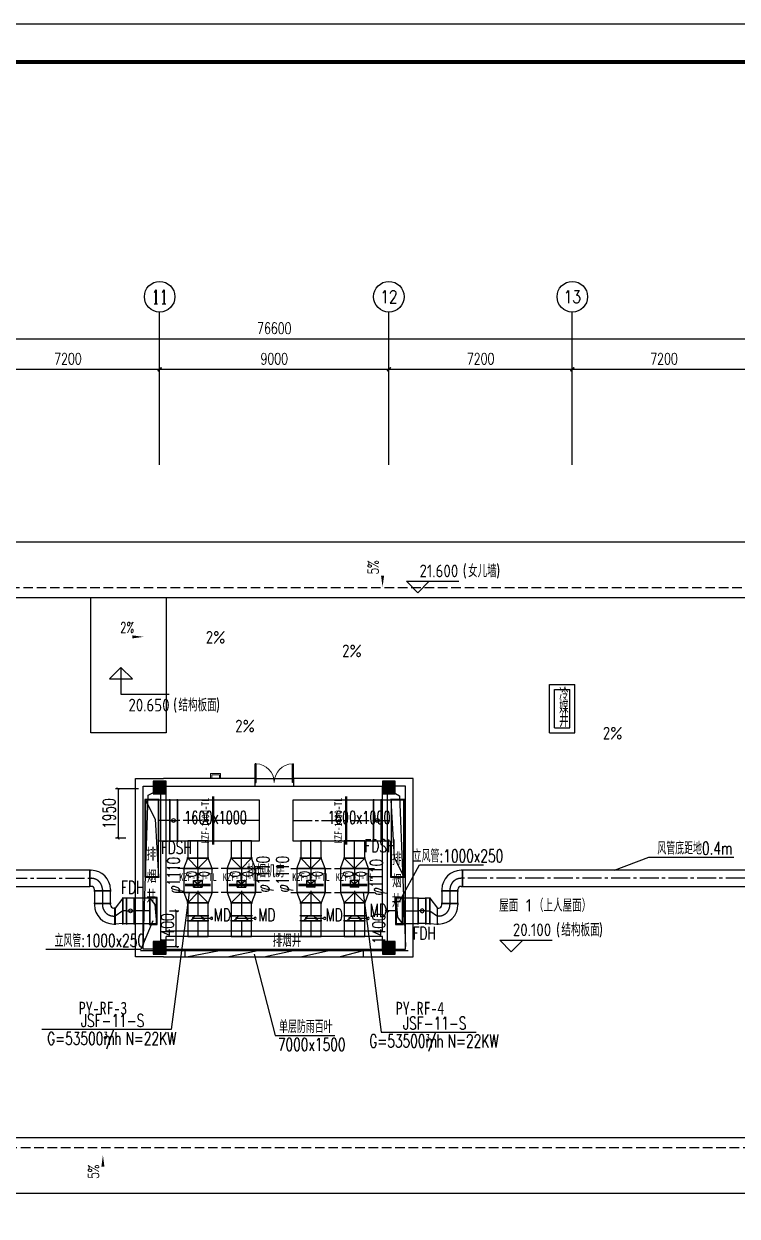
# Model space of a CAD drawing. Extents: x -70335 to 1144202, y 0 to 1100440.
# Drawn here: x 9712 to 37711, y 161647 to 208490 of the extents above; entities that cross this region are included whole.
import ezdxf
from ezdxf.enums import TextEntityAlignment as Align

# ---------------------------------------------------------------- set-up
doc = ezdxf.new("R2010")
doc.units = 0
doc.header["$LTSCALE"] = 1000
doc.linetypes.add('CENTER2', pattern=[1.125, 0.75, -0.125, 0.125, -0.125])
doc.linetypes.add('DASH', pattern=[0.35, 0.25, -0.1])
for name, color, linetype in [('1-标注', 2, 'Continuous'), ('2-房间名称', 7, 'Continuous'), ('3-建筑', 7, 'Continuous'), ('3-淡显', 8, 'Continuous'), ('7-地暖标注', 7, 'Continuous'), ('AXIS_TEXT', 7, 'Continuous'), ('BTTK', 7, 'Continuous'), ('BZ_PY', 6, 'Continuous'), ('DUCT-加压送风中心线', 5, 'CENTER2'), ('DUCT-加压送风法兰', 2, 'Continuous'), ('DUCT-加压送风电动阀门', 7, 'Continuous'), ('DUCT-加压送风管', 1, 'Continuous'), ('DUCT-加压送风管立管', 1, 'Continuous'), ('DUCT-加压送风管端线', 2, 'Continuous'), ('DUCT-加压送风阀门', 7, 'Continuous'), ('DUCT-排烟标注', 3, 'Continuous'), ('DUCT-排烟阀门', 7, 'Continuous'), ('DUCT-排风风口', 7, 'Continuous'), ('PUB_TITLE', 4, 'Continuous'), ('抗震支吊架', 2, 'Continuous'), ('改过图层标记', 3, 'Continuous'), ('标注-', 4, 'Continuous')]:
    doc.layers.add(name, color=color, linetype=linetype)
doc.layers.add('3-深度淡显', color=252, linetype='Continuous', lineweight=0)
doc.styles.add('-黑体', font='', dxfattribs={"width": 0.8})
doc.styles.add('_TCH_AXIS', font='COMPLEX', dxfattribs={"bigfont": 'GBCBIG'})
doc.styles.add('_TCH_DIM_T3', font='SIMPLEX', dxfattribs={"width": 0.705882, "bigfont": 'GBCBIG'})
doc.styles.add('A_DIM', font='simplex.shx', dxfattribs={"width": 0.7, "bigfont": 'gbcbig.shx'})
doc.styles.add('COMPLEX', font='COMPLEX')
doc.styles.add('HZ(TK)', font='geniso.shx', dxfattribs={"width": 0.9, "bigfont": 'hztxt.shx'})
doc.styles.add('kzcad', font='', dxfattribs={"width": 0.8})
doc.styles.get("Standard").update_dxf_attribs({"font": 'gbenor.shx', "bigfont": 'gbcbig.shx'})
doc.styles.add('XP-BZ', font='simplex.shx', dxfattribs={"width": 0.65, "bigfont": 'gbcbig.shx'})
doc.styles.add('设备标注', font='simplex.shx', dxfattribs={"width": 0.7, "bigfont": 'gbcbig.shx'})
doc.styles.get('-黑体').set_extended_font_data('SimHei')
doc.styles.get('kzcad').set_extended_font_data('SimSun')
doc.dimstyles.new('_TCH_ARCH&&150', dxfattribs={"dimtxt": 446.25, "dimasz": 150, "dimexe": 375, "dimexo": 450, "dimgap": 189.375, "dimtad": 1, "dimdec": 0, "dimzin": 0, "dimdsep": 46, "dimtxsty": '_TCH_DIM_T3', "dimblk": 'ARCHTICK', "dimcen": 0.09, "dimclrt": 7, "dimazin": 2, "dimtfac": 1, "dimtdec": 0, "dimtix": 1, "dimtmove": 2, "dimatfit": 3, "dimfxl": 1, "dimtolj": 1, "dimtzin": 0, "dimarcsym": 0})
doc.dimstyles.new('sm150', dxfattribs={"dimtxt": 500, "dimasz": 100, "dimexe": 100, "dimexo": 75, "dimgap": 100, "dimtad": 1, "dimdec": 0, "dimrnd": 10, "dimzin": 0, "dimdsep": 46, "dimtxsty": '设备标注', "dimblk": 'ARCHTICK', "dimcen": 0.09, "dimclrd": 4, "dimclre": 4, "dimclrt": 4, "dimadec": 0, "dimazin": 0, "dimtfac": 1, "dimtdec": 0, "dimtix": 1, "dimtmove": 2, "dimatfit": 3, "dimldrblk": 'ARCHTICK', "dimfxl": 800, "dimfxlon": 1, "dimtolj": 1, "dimtzin": 0, "dimarcsym": 0})

# ---------------------------------------------------------------- blocks, each defined once
blk = doc.blocks.new('_ArchTick')
at = {"color": 0, "linetype": 'ByBlock', "const_width": 0.4}
blk.add_lwpolyline([(-0.5, -0.5), (0.5, 0.5)], dxfattribs=at)
blk = doc.blocks.new('*D1211')
at = {"layer": '1-标注', "color": 4, "lineweight": -2, "transparency": 16777216}
for p, q in [((14208, 178438), (13308, 178438)), ((13408, 178438), (13408, 176492)), ((13710, 176492), (13308, 176492))]:
    blk.add_line(p, q, dxfattribs=at)
at = {"layer": 'Defpoints', "color": 0, "transparency": 16777216}
for p in [(14536, 178438), (13408, 176492), (14492, 176492, 2375)]:
    blk.add_point(p, dxfattribs=at)
at = {"layer": '1-标注', "color": 4, "lineweight": -2, "transparency": 16777216, "xscale": 100, "yscale": 100, "zscale": 100}
for p, rotation in [((13408, 178438), 90), ((13408, 176492), 270)]:
    blk.add_blockref('_ArchTick', p, dxfattribs=dict(at, rotation=rotation))
at = {"layer": '1-标注', "color": 4, "transparency": 16777216, "insert": (13058, 177465), "char_height": 500, "attachment_point": 5, "rotation": 90, "style": '设备标注'}
blk.add_mtext('\\A1;1950', dxfattribs=at)
blk = doc.blocks.new('*D1212')
at = {"layer": '1-标注', "color": 4, "lineweight": -2, "transparency": 16777216}
for p, q in [((15431, 173640), (15796, 173640)), ((15696, 172238), (15696, 173640)), ((14923, 172238), (15796, 172238))]:
    blk.add_line(p, q, dxfattribs=at)
at = {"layer": 'Defpoints', "color": 0, "transparency": 16777216}
for p in [(14662, 173640, 2550), (15696, 173640), (14848, 172238)]:
    blk.add_point(p, dxfattribs=at)
at = {"layer": '1-标注', "color": 4, "lineweight": -2, "transparency": 16777216, "xscale": 100, "yscale": 100, "zscale": 100}
for p, rotation in [((15696, 173640), 90), ((15696, 172238), 270)]:
    blk.add_blockref('_ArchTick', p, dxfattribs=dict(at, rotation=rotation))
at = {"layer": '1-标注', "color": 4, "transparency": 16777216, "insert": (15346, 172939), "char_height": 500, "attachment_point": 5, "rotation": 90, "style": '设备标注'}
blk.add_mtext('\\A1;1400', dxfattribs=at)
blk = doc.blocks.new('*D1213')
at = {"layer": '1-标注', "color": 4, "lineweight": -2, "transparency": 16777216}
for p, q in [((24381, 173640), (23892, 173640)), ((23992, 172238), (23992, 173640)), ((24267, 172238), (23892, 172238))]:
    blk.add_line(p, q, dxfattribs=at)
at = {"layer": 'Defpoints', "color": 0, "transparency": 16777216}
for p in [(23992, 173640), (24456, 173640), (24342, 172238)]:
    blk.add_point(p, dxfattribs=at)
at = {"layer": '1-标注', "color": 4, "lineweight": -2, "transparency": 16777216, "xscale": 100, "yscale": 100, "zscale": 100}
for p, rotation in [((23992, 173640), 90), ((23992, 172238), 270)]:
    blk.add_blockref('_ArchTick', p, dxfattribs=dict(at, rotation=rotation))
at = {"layer": '1-标注', "color": 4, "transparency": 16777216, "insert": (23642, 172939), "char_height": 500, "attachment_point": 5, "rotation": 90, "style": '设备标注'}
blk.add_mtext('\\A1;1400', dxfattribs=at)
blk = doc.blocks.new('vhtemplate_2019年新竖式图框_A1_1_2', base_point=(-420.5, 0))
at = {"layer": 'PUB_TITLE', "color": 7}
blk.add_lwpolyline([(-420.5, 594), (841, 594), (841, 0), (-420.5, 0)], close=True, dxfattribs=at)
at = {"layer": 'PUB_TITLE', "const_width": 1}
blk.add_lwpolyline([(-395.5, 10), (831, 10), (831, 584), (-395.5, 584)], close=True, dxfattribs=at)
at = {"layer": 'BTTK', "color": 4, "style": 'HZ(TK)', "width": 0.9}
for tag, p in [('合作单位', (796, 511.5)), ('建设单位', (796, 209.5)), ('工程名称', (796, 176.5)), ('子项名称', (806, 160)), ('图纸名称', (796, 141))]:
    blk.add_attdef(tag, text='', height=3.5, dxfattribs=at).set_placement(p, align=Align.MIDDLE_CENTER)
for tag, p in [('注册证书号', (808.5, 279)), ('注册印章号', (808.5, 271)), ('设计号', (806, 193)), ('图别', (789.75, 34)), ('图号', (822.25, 34)), ('版本号', (789.75, 26)), ('日期', (822.25, 26))]:
    blk.add_attdef(tag, text='', height=3.5, dxfattribs=at).set_placement(p, align=Align.MIDDLE)
blk = doc.blocks.new('*D2724')
at = {"layer": '3-建筑', "color": 0, "lineweight": -2, "transparency": 16777216}
for p, q in [((7842, 191618), (7842, 195293)), ((7842, 194918), (15042, 194918)), ((15042, 191618), (15042, 195293))]:
    blk.add_line(p, q, dxfattribs=at)
at = {"layer": 'Defpoints', "color": 0, "transparency": 16777216}
for p in [(15042, 194918), (7842, 191168), (15042, 191168)]:
    blk.add_point(p, dxfattribs=at)
at = {"layer": '3-建筑', "color": 0, "lineweight": -2, "transparency": 16777216, "xscale": 150, "yscale": 150, "zscale": 150, "rotation": 180}
blk.add_blockref('_ArchTick', (7842, 194918), dxfattribs=at)
at = {"layer": '3-建筑', "color": 0, "lineweight": -2, "transparency": 16777216, "xscale": 150, "yscale": 150, "zscale": 150}
blk.add_blockref('_ArchTick', (15042, 194918), dxfattribs=at)
at = {"layer": '3-建筑', "color": 7, "transparency": 16777216, "insert": (11442, 195331), "char_height": 446.2, "attachment_point": 5, "style": '_TCH_DIM_T3'}
blk.add_mtext('\\A1;7200', dxfattribs=at)
blk = doc.blocks.new('*D2725')
at = {"layer": '3-建筑', "color": 0, "lineweight": -2, "transparency": 16777216}
for p, q in [((15042, 191618), (15042, 195293)), ((15042, 194918), (24042, 194918)), ((24042, 191618), (24042, 195293))]:
    blk.add_line(p, q, dxfattribs=at)
at = {"layer": 'Defpoints', "color": 0, "transparency": 16777216}
for p in [(24042, 194918), (15042, 191168), (24042, 191168)]:
    blk.add_point(p, dxfattribs=at)
at = {"layer": '3-建筑', "color": 0, "lineweight": -2, "transparency": 16777216, "xscale": 150, "yscale": 150, "zscale": 150, "rotation": 180}
blk.add_blockref('_ArchTick', (15042, 194918), dxfattribs=at)
at = {"layer": '3-建筑', "color": 0, "lineweight": -2, "transparency": 16777216, "xscale": 150, "yscale": 150, "zscale": 150}
blk.add_blockref('_ArchTick', (24042, 194918), dxfattribs=at)
at = {"layer": '3-建筑', "color": 7, "transparency": 16777216, "insert": (19542, 195331), "char_height": 446.2, "attachment_point": 5, "style": '_TCH_DIM_T3'}
blk.add_mtext('\\A1;9000', dxfattribs=at)
blk = doc.blocks.new('*D2726')
at = {"layer": '3-建筑', "color": 0, "lineweight": -2, "transparency": 16777216}
for p, q in [((24042, 191618), (24042, 195293)), ((24042, 194918), (31242, 194918)), ((31242, 191618), (31242, 195293))]:
    blk.add_line(p, q, dxfattribs=at)
at = {"layer": 'Defpoints', "color": 0, "transparency": 16777216}
for p in [(31242, 194918), (24042, 191168), (31242, 191168)]:
    blk.add_point(p, dxfattribs=at)
at = {"layer": '3-建筑', "color": 0, "lineweight": -2, "transparency": 16777216, "xscale": 150, "yscale": 150, "zscale": 150, "rotation": 180}
blk.add_blockref('_ArchTick', (24042, 194918), dxfattribs=at)
at = {"layer": '3-建筑', "color": 0, "lineweight": -2, "transparency": 16777216, "xscale": 150, "yscale": 150, "zscale": 150}
blk.add_blockref('_ArchTick', (31242, 194918), dxfattribs=at)
at = {"layer": '3-建筑', "color": 7, "transparency": 16777216, "insert": (27642, 195331), "char_height": 446.2, "attachment_point": 5, "style": '_TCH_DIM_T3'}
blk.add_mtext('\\A1;7200', dxfattribs=at)
blk = doc.blocks.new('*D2727')
at = {"layer": '3-建筑', "color": 0, "lineweight": -2, "transparency": 16777216}
for p, q in [((31242, 191618), (31242, 195293)), ((31242, 194918), (38442, 194918)), ((38442, 191618), (38442, 195293))]:
    blk.add_line(p, q, dxfattribs=at)
at = {"layer": 'Defpoints', "color": 0, "transparency": 16777216}
for p in [(38442, 194918), (31242, 191168), (38442, 191168)]:
    blk.add_point(p, dxfattribs=at)
at = {"layer": '3-建筑', "color": 0, "lineweight": -2, "transparency": 16777216, "xscale": 150, "yscale": 150, "zscale": 150, "rotation": 180}
blk.add_blockref('_ArchTick', (31242, 194918), dxfattribs=at)
at = {"layer": '3-建筑', "color": 0, "lineweight": -2, "transparency": 16777216, "xscale": 150, "yscale": 150, "zscale": 150}
blk.add_blockref('_ArchTick', (38442, 194918), dxfattribs=at)
at = {"layer": '3-建筑', "color": 7, "transparency": 16777216, "insert": (34842, 195331), "char_height": 446.2, "attachment_point": 5, "style": '_TCH_DIM_T3'}
blk.add_mtext('\\A1;7200', dxfattribs=at)
blk = doc.blocks.new('*D2733')
at = {"layer": '3-建筑', "color": 0, "lineweight": -2, "transparency": 16777216}
for p, q in [((-18758, 191618), (-18758, 196493)), ((57842, 191618), (57842, 196493)), ((-18758, 196118), (57842, 196118))]:
    blk.add_line(p, q, dxfattribs=at)
at = {"layer": 'Defpoints', "color": 0, "transparency": 16777216}
for p in [(57842, 196118), (-18758, 191168), (57842, 191168)]:
    blk.add_point(p, dxfattribs=at)
at = {"layer": '3-建筑', "color": 0, "lineweight": -2, "transparency": 16777216, "xscale": 150, "yscale": 150, "zscale": 150, "rotation": 180}
blk.add_blockref('_ArchTick', (-18758, 196118), dxfattribs=at)
at = {"layer": '3-建筑', "color": 0, "lineweight": -2, "transparency": 16777216, "xscale": 150, "yscale": 150, "zscale": 150}
blk.add_blockref('_ArchTick', (57842, 196118), dxfattribs=at)
at = {"layer": '3-建筑', "color": 7, "transparency": 16777216, "insert": (19542, 196531), "char_height": 446.2, "attachment_point": 5, "style": '_TCH_DIM_T3'}
blk.add_mtext('\\A1;76600', dxfattribs=at)
blk = doc.blocks.new('_AXISO')
blk.add_circle((0, 0), 0.5)
at = {"layer": 'AXIS_TEXT', "style": 'COMPLEX', "width": 1.041667}
blk.add_attdef('A', text='', height=0.56, dxfattribs=at).set_placement((-0.25, -0.28), (0.25, -0.28), align=Align.FIT)
blk = doc.blocks.new('$DorLib2D$00000002')
for p, q in [((-0.5, 0), (-0.5, 0.4875)), ((-0.475, 0.4875), (-0.5, 0.4875)), ((-0.475, 0), (-0.475, 0.4875)), ((0.475, 0), (0.475, 0.4875)), ((0.475, 0.4875), (0.5, 0.4875)), ((0.5, 0), (0.5, 0.4875)), ((-0.5, 0), (-0.475, 0)), ((0.5, 0), (0.475, 0))]:
    blk.add_line(p, q)
at = {"lineweight": 13}
for centre, start, end in [((-0.4875, 0), 0, 88.53072), ((0.4875, 0), 91.46928, 180)]:
    blk.add_arc(centre, 0.4875, start, end, dxfattribs=at)
blk = doc.blocks.new('00000593Cent')
at = {"lineweight": -2}
blk.add_line((-218.75, 0), (218.75, 0), dxfattribs=at)
at = {"color": 0, "linetype": 'ByBlock', "lineweight": -2}
blk.add_circle((0, 0), 125, dxfattribs=at)
blk = doc.blocks.new('00000593Body')
at = {"color": 0, "linetype": 'ByBlock', "lineweight": -2}
for p, q in [((250, 500), (-250, 500)), ((-250, -500), (-250, 500)), ((250, -500), (250, 500)), ((-250, -500), (250, -500))]:
    blk.add_line(p, q, dxfattribs=at)
blk = doc.blocks.new('$风口$00000150')
for p, q in [((200, 450), (200, -450)), ((0, 300), (0, -300)), ((0, 300), (200, 300)), ((0, 294.9), (200, 183.8)), ((0, 158.6), (200, 55.5)), ((0, 35.7), (200, -65.2)), ((0, -88.2), (200, -184)), ((0, -217.8), (192.7, -300)), ((0, -300), (200, -300))]:
    blk.add_line(p, q)
blk = doc.blocks.new('00000561Cent_UP')
at = {"color": 0, "linetype": 'ByBlock', "lineweight": -2}
blk.add_line((175, -175), (-175, 175), dxfattribs=at)
for radius in [55.4, 37.5, 26.8]:
    blk.add_circle((0, 0), radius, dxfattribs=at)
blk = doc.blocks.new('00000561Cent_DN')
at = {"color": 0, "linetype": 'ByBlock', "lineweight": -2}
blk.add_line((175, 175), (-175, -175), dxfattribs=at)
for radius in [55.4, 37.5, 26.8]:
    blk.add_circle((0, 0), radius, dxfattribs=at)
blk = doc.blocks.new('00000561Cent')
blk.add_line((0, 250), (0, -250))
blk = doc.blocks.new('00000561Body')
at = {"color": 0, "linetype": 'ByBlock', "lineweight": -2}
for p, q in [((-250, -500), (-250, 500)), ((250, 500), (-250, 500)), ((250, -500), (250, 500)), ((-250, -500), (250, -500))]:
    blk.add_line(p, q, dxfattribs=at)
blk.add_line((0, 500), (0, 0))
blk = doc.blocks.new('00000561Hand')
blk.add_line((0, 250), (0, 0))
at = {"color": 0, "linetype": 'ByBlock', "lineweight": -2}
blk.add_circle((0, 350), 100, dxfattribs=at)

msp = doc.modelspace()

# ---------------------------------------------------------------- hatches: boundary and pattern name
at = {"layer": '3-淡显'}
h = msp.add_hatch(color=256, dxfattribs=at)
h.dxf.hatch_style = 1
h.paths.add_polyline_path([(15291.7, 178737.7), (14791.7, 178737.7), (14791.7, 178237.7), (15291.7, 178237.7)])
h = msp.add_hatch(color=256, dxfattribs=at)
h.dxf.hatch_style = 1
h.paths.add_polyline_path([(24291.7, 178737.7), (23791.7, 178737.7), (23791.7, 178237.7), (24291.7, 178237.7)])
h = msp.add_hatch(color=256, dxfattribs=at)
h.dxf.hatch_style = 1
h.paths.add_polyline_path([(14791.7, 171937.7), (15291.7, 171937.7), (15291.7, 172437.7), (14791.7, 172437.7)])
h = msp.add_hatch(color=256, dxfattribs=at)
h.dxf.hatch_style = 1
h.paths.add_polyline_path([(24291.7, 171937.7), (24291.7, 172437.7), (23791.7, 172437.7), (23791.7, 171937.7)])

# ---------------------------------------------------------------- linework, layer by layer
at = {"layer": '2-房间名称'}
for p, q in [((25178, 186137.7), (24728, 186587.7)), ((24728, 186587.7), (26788, 186587.7)), ((25178, 186137.7), (25628, 186587.7)), ((13522.5, 183208), (13072.5, 182758)), ((13522.5, 183208), (13972.5, 182758)), ((13522.5, 183208), (13522.5, 182158)), ((13072.5, 182758), (13972.5, 182758)), ((13522.5, 182158), (15420, 182158)), ((28842.5, 172037.7), (28392.5, 172487.7)), ((28392.5, 172487.7), (30452.5, 172487.7)), ((28842.5, 172037.7), (29292.5, 172487.7))]:
    msp.add_line(p, q, dxfattribs=at)
at = {"layer": '3-建筑'}
for p, q in [((15041.7, 191168.4), (15041.7, 197168.4)), ((24041.7, 191168.4), (24041.7, 197168.4)), ((31241.7, 191168.4), (31241.7, 197168.4)), ((30341.7, 182537.7), (31341.7, 182537.7)), ((30341.7, 180637.7), (30341.7, 182537.7)), ((30541.7, 182337.7), (31141.7, 182337.7)), ((30541.7, 180837.7), (30541.7, 182337.7)), ((31141.7, 180837.7), (31141.7, 182337.7)), ((31341.7, 180637.7), (31341.7, 182537.7)), ((30541.7, 180837.7), (31141.7, 180837.7)), ((30341.7, 180637.7), (31341.7, 180637.7)), ((14091.7, 178837.7), (15191.7, 178837.7)), ((14091.7, 171837.7), (14091.7, 178837.7)), ((14391.7, 178537.7), (15091.7, 178537.7)), ((14391.7, 172137.7), (14391.7, 178537.7)), ((15091.7, 172737.7), (15091.7, 178537.7)), ((18791.7, 178837.7), (15191.7, 178837.7)), ((15291.7, 172837.7), (15291.7, 178537.7)), ((15291.7, 178537.7), (18791.7, 178537.7)), ((18791.7, 178837.7), (20291.7, 178837.7)), ((18791.7, 178537.7), (18791.7, 178837.7)), ((18791.7, 178537.7), (20291.7, 178537.7)), ((23891.7, 178837.7), (20291.7, 178837.7)), ((20291.7, 178837.7), (20291.7, 178537.7)), ((20291.7, 178537.7), (23791.7, 178537.7)), ((23791.7, 172837.7), (23791.7, 178537.7)), ((24991.7, 178837.7), (23891.7, 178837.7)), ((23991.7, 172737.7), (23991.7, 178537.7)), ((24691.7, 178537.7), (23991.7, 178537.7)), ((24691.7, 172137.7), (24691.7, 178537.7)), ((24991.7, 171837.7), (24991.7, 178837.7)), ((15091.7, 172137.7), (15091.7, 172737.7)), ((23791.7, 172837.7), (15291.7, 172837.7)), ((23791.7, 172637.7), (15291.7, 172637.7)), ((15291.7, 172137.7), (15291.7, 172637.7)), ((23791.7, 172137.7), (23791.7, 172637.7)), ((23991.7, 172137.7), (23991.7, 172737.7)), ((15091.7, 172137.7), (14391.7, 172137.7)), ((15291.7, 172137.7), (23791.7, 172137.7)), ((23991.7, 172137.7), (24691.7, 172137.7)), ((15191.7, 171837.7), (14091.7, 171837.7)), ((15191.7, 171837.7), (23891.7, 171837.7)), ((23891.7, 171837.7), (24991.7, 171837.7))]:
    msp.add_line(p, q, dxfattribs=at)
msp.add_lwpolyline([(-20558.3, 188137.7), (59641.7, 188137.7), (59641.7, 162537.7), (-20558.3, 162537.7)], close=True, dxfattribs=at)
at = {"layer": '3-建筑', "linetype": 'DASH', "ltscale": 1.5}
msp.add_lwpolyline([(-18758.3, 164337.7), (57841.7, 164337.7), (57841.7, 186337.7), (-18758.3, 186337.7)], close=True, dxfattribs=at)
at = {"layer": '3-建筑'}
for points in [[(48991.7, 185937.7), (-9808.3, 185937.7)], [(15291.7, 185937.7), (15291.7, 180637.7), (12341.7, 180637.7), (12341.7, 185937.7)], [(14391.7, 172237.7), (14588, 178186.5), (15091.7, 178437.7)], [(23991.7, 178437.7), (24452.5, 178157.6), (24691.7, 172237.7)], [(-18358.3, 171937.7), (-18358.3, 164737.7), (57441.7, 164737.7), (57441.7, 172437.7)]]:
    msp.add_lwpolyline(points, dxfattribs=at)
at = {"layer": '3-淡显'}
for p, q in [((15291.7, 178737.7), (14791.7, 178737.7)), ((14791.7, 178737.7), (14791.7, 178237.7)), ((15291.7, 178237.7), (15291.7, 178737.7)), ((24291.7, 178737.7), (23791.7, 178737.7)), ((23791.7, 178737.7), (23791.7, 178237.7)), ((24291.7, 178237.7), (24291.7, 178737.7)), ((14791.7, 178237.7), (15291.7, 178237.7)), ((23791.7, 178237.7), (24291.7, 178237.7)), ((15291.7, 172437.7), (14791.7, 172437.7)), ((14791.7, 172437.7), (14791.7, 171937.7)), ((15291.7, 171937.7), (15291.7, 172437.7)), ((24291.7, 172437.7), (23791.7, 172437.7)), ((23791.7, 172437.7), (23791.7, 171937.7)), ((24291.7, 171937.7), (24291.7, 172437.7)), ((14791.7, 171937.7), (15291.7, 171937.7)), ((23791.7, 171937.7), (24291.7, 171937.7))]:
    msp.add_line(p, q, dxfattribs=at)
at = {"layer": '3-深度淡显'}
for points in [[(23793, 187785.2, 0, 0, 0), (23793, 186361.5, 0, 120, 0), (23793, 186811.5, 0, 0, 0)], [(12993.1, 184405.5, 0, 0, 0), (14416.9, 184405.5, 0, 120, 0), (13966.9, 184405.5, 0, 0, 0)], [(12814.5, 162618.1, 0, 0, 0), (12814.5, 164041.9, 0, 120, 0), (12814.5, 163591.9, 0, 0, 0)]]:
    msp.add_lwpolyline(points, format="xyseb", dxfattribs=at)
for points in [[(17435.5, 178837.7), (17435.5, 179037.7), (17035.5, 179037.7), (17035.5, 178837.7)], [(17385.5, 178837.7), (17385.5, 178987.7), (17085.5, 178987.7), (17085.5, 178837.7)]]:
    msp.add_lwpolyline(points, dxfattribs=at)
at = {"layer": 'DUCT-加压送风中心线'}
for p, q in [((15438, 177192.4), (14991.7, 177192.4)), ((18960.3, 177192.4), (15738.4, 177192.4)), ((20273.1, 177192.4), (23437.4, 177192.4)), ((23737.8, 177192.4), (24080.1, 177192.4)), ((16542.9, 175707), (16542.9, 176392.4)), ((18252.9, 175707), (18252.9, 176392.4)), ((20980.5, 175707), (20980.5, 176392.4)), ((22690.5, 175707), (22690.5, 176392.4)), ((16542.9, 175306.8), (16542.9, 175706.8)), ((18252.9, 175306.8), (18252.9, 175706.8)), ((20980.5, 175306.8), (20980.5, 175706.8)), ((22690.5, 175306.8), (22690.5, 175706.8)), ((16542.9, 175306.6), (16542.9, 174356.6)), ((18252.9, 175306.6), (18252.9, 174356.6)), ((20980.5, 175306.6), (20980.5, 174356.6)), ((22690.5, 175306.6), (22690.5, 174356.6)), ((-6653.4, 174919.4), (12305, 174919.4)), ((12305.2, 174919.4), (12355.2, 174919.4)), ((26928.2, 174919.4), (26878.2, 174919.4)), ((45886.8, 174919.4), (26928.4, 174919.4)), ((12796.2, 174478.4), (12796.2, 174428.4)), ((12796.2, 174428.2), (12796.2, 173929)), ((16542.9, 174356.4), (16542.9, 173956.4)), ((18252.9, 174356.4), (18252.9, 173956.4)), ((20980.5, 174356.4), (20980.5, 173956.4)), ((22690.5, 174356.4), (22690.5, 173956.4)), ((26437.2, 174478.4), (26437.2, 174428.4)), ((26437.2, 174428.2), (26437.2, 173929.5)), ((12796.2, 173928.8), (12796.2, 173878.8)), ((16542.9, 173956.2), (16542.9, 173447.1)), ((18252.9, 173956.2), (18252.9, 173447.1)), ((20980.5, 173956.2), (20980.5, 173447.1)), ((22690.5, 173956.2), (22690.5, 173447.1)), ((26437.2, 173929.3), (26437.2, 173879.3)), ((13237.2, 173437.8), (13287.2, 173437.8)), ((13287.4, 173437.8), (13297.2, 173437.8)), ((13597.4, 173639.6), (13297.4, 173437.8)), ((13746.9, 173639.6), (13597.6, 173639.6)), ((14659.5, 173639.6), (14047.3, 173639.6)), ((24583.9, 173640.2), (25196.1, 173640.2)), ((25496.5, 173640.2), (25645.8, 173640.2)), ((25646, 173640.2), (25946, 173438.3)), ((25996.2, 173438.3), (25946.2, 173438.3)), ((16542.9, 173246.7), (16542.9, 172637.7)), ((18252.9, 173246.7), (18252.9, 172637.7)), ((20980.5, 173246.7), (20980.5, 172637.7)), ((22690.5, 173246.7), (22690.5, 172637.7))]:
    msp.add_line(p, q, dxfattribs=at)
for centre, start, end in [((12355.2, 174478.4), 360, 90), ((26878.2, 174478.4), 90, 180), ((13237.2, 173878.8), 180, 270), ((25996.2, 173879.3), 270, 0)]:
    msp.add_arc(centre, 441, start, end, dxfattribs=at)
at = {"layer": 'DUCT-加压送风法兰'}
for p, q in [((15021.7, 178022.4), (14461.7, 178022.4)), ((14461.7, 178022.4), (14461.7, 174962.4)), ((15021.7, 177992.4), (15021.7, 178022.4)), ((15438.1, 176352.4), (15438.1, 178032.4)), ((15738.3, 176352.4), (15738.3, 178032.4)), ((23437.5, 178032.4), (23437.5, 176352.4)), ((23737.7, 178032.4), (23737.7, 176352.4)), ((24660.1, 178022.4), (24100.1, 178022.4)), ((24100.1, 178022.4), (24100.1, 177992.4)), ((24660.1, 174962.4), (24660.1, 178022.4)), ((24100.1, 176392.4), (24100.1, 174962.4)), ((16972.9, 175706.9), (16112.9, 175706.9)), ((18682.9, 175706.9), (17822.9, 175706.9)), ((21410.5, 175706.9), (20550.5, 175706.9)), ((23120.5, 175706.9), (22260.5, 175706.9)), ((12305.1, 175259.4), (12305.1, 174579.4)), ((15957.9, 175306.7), (17127.9, 175306.7)), ((22105.5, 175306.7), (23275.5, 175306.7)), ((26928.3, 174579.4), (26928.3, 175259.4)), ((14461.7, 174962.4), (15021.7, 174962.4)), ((15021.7, 174962.4), (15021.7, 174992.4)), ((24100.1, 174962.4), (24660.1, 174962.4)), ((12456.2, 174428.3), (13136.2, 174428.3)), ((26097.2, 174428.3), (26777.2, 174428.3)), ((13136.2, 173928.9), (12456.2, 173928.9)), ((13597.5, 173109.6), (13597.5, 174169.6)), ((13747, 174169.6), (13747, 173109.6)), ((14047.2, 174169.6), (14047.2, 173109.6)), ((14942.2, 174169.6), (14632.2, 174169.6)), ((14632.2, 174169.6), (14632.2, 174139.6)), ((14942.2, 173109.6), (14942.2, 174169.6)), ((16112.9, 173956.3), (16972.9, 173956.3)), ((17822.9, 173956.3), (18682.9, 173956.3)), ((20550.5, 173956.3), (21410.5, 173956.3)), ((22260.5, 173956.3), (23120.5, 173956.3)), ((24611.3, 174170.2), (24301.3, 174170.2)), ((24301.3, 174170.2), (24301.3, 173110.2)), ((24611.3, 174140.2), (24611.3, 174170.2)), ((25196.2, 173110.2), (25196.2, 174170.2)), ((25496.4, 173110.2), (25496.4, 174170.2)), ((25645.9, 174170.2), (25645.9, 173110.2)), ((26777.2, 173929.4), (26097.2, 173929.4)), ((13287.3, 173097.8), (13287.3, 173777.8)), ((13297.3, 173777.8), (13297.3, 173097.8)), ((16972.9, 173447), (16112.9, 173447)), ((18682.9, 173447), (17822.9, 173447)), ((21410.5, 173447), (20550.5, 173447)), ((23120.5, 173447), (22260.5, 173447)), ((25946.1, 173098.3), (25946.1, 173778.3)), ((14632.2, 173139.6), (14632.2, 173109.6)), ((14632.2, 173109.6), (14942.2, 173109.6)), ((16972.9, 173246.8), (16112.9, 173246.8)), ((18682.9, 173246.8), (17822.9, 173246.8)), ((21410.5, 173246.8), (20550.5, 173246.8)), ((23120.5, 173246.8), (22260.5, 173246.8)), ((24301.3, 173110.2), (24611.3, 173110.2)), ((24611.3, 173110.2), (24611.3, 173140.2))]:
    msp.add_line(p, q, dxfattribs=at)
at = {"layer": 'DUCT-加压送风管'}
for p, q in [((15438, 177992.4), (14991.7, 177992.4)), ((14991.7, 177992.4), (14991.7, 176392.4)), ((15438, 176392.4), (15438, 177992.4)), ((18960.3, 177992.4), (15738.4, 177992.4)), ((15738.4, 177992.4), (15738.4, 176392.4)), ((18960.3, 176392.4), (18960.3, 177992.4)), ((23437.4, 177992.4), (20273.1, 177992.4)), ((20273.1, 177992.4), (20273.1, 176392.4)), ((23437.4, 176392.4), (23437.4, 177992.4)), ((24080.1, 177992.4), (23737.8, 177992.4)), ((23737.8, 177992.4), (23737.8, 176392.4)), ((14991.7, 176392.4), (15438, 176392.4)), ((15738.4, 176392.4), (18960.3, 176392.4)), ((16942.9, 176392.4), (16142.9, 176392.4)), ((16142.9, 176392.4), (16142.9, 175707)), ((16942.9, 175707), (16942.9, 176392.4)), ((18652.9, 176392.4), (17852.9, 176392.4)), ((17852.9, 176392.4), (17852.9, 175707)), ((18652.9, 175707), (18652.9, 176392.4)), ((20273.1, 176392.4), (23437.4, 176392.4)), ((21380.5, 176392.4), (20580.5, 176392.4)), ((20580.5, 176392.4), (20580.5, 175707)), ((21380.5, 175707), (21380.5, 176392.4)), ((23090.5, 176392.4), (22290.5, 176392.4)), ((22290.5, 176392.4), (22290.5, 175707)), ((23090.5, 175707), (23090.5, 176392.4)), ((23737.8, 176392.4), (24080.1, 176392.4)), ((15987.9, 175306.8), (16142.9, 175706.8)), ((16142.9, 175707), (16942.9, 175707)), ((16542.9, 175306.8), (16142.9, 175706.8)), ((16542.9, 175306.8), (16942.9, 175706.8)), ((17097.9, 175306.8), (16942.9, 175706.8)), ((17697.9, 175306.8), (17852.9, 175706.8)), ((17852.9, 175707), (18652.9, 175707)), ((18252.9, 175306.8), (17852.9, 175706.8)), ((18252.9, 175306.8), (18652.9, 175706.8)), ((18807.9, 175306.8), (18652.9, 175706.8)), ((20425.5, 175306.8), (20580.5, 175706.8)), ((20580.5, 175707), (21380.5, 175707)), ((20980.5, 175306.8), (20580.5, 175706.8)), ((20980.5, 175306.8), (21380.5, 175706.8)), ((21535.5, 175306.8), (21380.5, 175706.8)), ((22135.5, 175306.8), (22290.5, 175706.8)), ((22290.5, 175707), (23090.5, 175707)), ((22690.5, 175306.8), (22290.5, 175706.8)), ((22690.5, 175306.8), (23090.5, 175706.8)), ((23245.5, 175306.8), (23090.5, 175706.8)), ((12305, 175234.4), (-6653.4, 175234.4)), ((12305, 174604.4), (12305, 175234.4)), ((12305.2, 175234.4), (12355.2, 175234.4)), ((15987.9, 175306.6), (15987.9, 174356.6)), ((17097.9, 175306.6), (15987.9, 175306.6)), ((17097.9, 174356.6), (17097.9, 175306.6)), ((17697.9, 175306.6), (17697.9, 174356.6)), ((18807.9, 175306.6), (17697.9, 175306.6)), ((18807.9, 174356.6), (18807.9, 175306.6)), ((20425.5, 175306.6), (20425.5, 174356.6)), ((21535.5, 175306.6), (20425.5, 175306.6)), ((21535.5, 174356.6), (21535.5, 175306.6)), ((22135.5, 175306.6), (22135.5, 174356.6)), ((23245.5, 175306.6), (22135.5, 175306.6)), ((23245.5, 174356.6), (23245.5, 175306.6)), ((26928.2, 175234.4), (26878.2, 175234.4)), ((45886.8, 175234.4), (26928.4, 175234.4)), ((26928.4, 175234.4), (26928.4, 174604.4)), ((-6653.4, 174604.4), (12305, 174604.4)), ((12355.2, 174604.4), (12305.2, 174604.4)), ((12481.2, 174428.4), (12481.2, 174478.4)), ((12481.2, 174428.2), (12481.2, 173929)), ((13111.2, 174428.2), (12481.2, 174428.2)), ((13111.2, 174478.4), (13111.2, 174428.4)), ((13111.2, 173929), (13111.2, 174428.2)), ((15987.9, 174356.6), (17097.9, 174356.6)), ((15987.9, 174356.4), (16142.9, 173956.4)), ((16542.9, 174356.4), (16142.9, 173956.4)), ((16542.9, 174356.4), (16942.9, 173956.4)), ((17097.9, 174356.4), (16942.9, 173956.4)), ((17697.9, 174356.6), (18807.9, 174356.6)), ((17697.9, 174356.4), (17852.9, 173956.4)), ((18252.9, 174356.4), (17852.9, 173956.4)), ((18252.9, 174356.4), (18652.9, 173956.4)), ((18807.9, 174356.4), (18652.9, 173956.4)), ((20425.5, 174356.6), (21535.5, 174356.6)), ((20425.5, 174356.4), (20580.5, 173956.4)), ((20980.5, 174356.4), (20580.5, 173956.4)), ((20980.5, 174356.4), (21380.5, 173956.4)), ((21535.5, 174356.4), (21380.5, 173956.4)), ((22135.5, 174356.6), (23245.5, 174356.6)), ((22135.5, 174356.4), (22290.5, 173956.4)), ((22690.5, 174356.4), (22290.5, 173956.4)), ((22690.5, 174356.4), (23090.5, 173956.4)), ((23245.5, 174356.4), (23090.5, 173956.4)), ((26122.2, 174478.4), (26122.2, 174428.4)), ((26122.2, 174428.2), (26122.2, 173929.5)), ((26752.2, 174428.2), (26122.2, 174428.2)), ((26752.2, 174428.4), (26752.2, 174478.4)), ((26752.2, 173929.5), (26752.2, 174428.2)), ((26878.2, 174604.4), (26928.2, 174604.4)), ((26928.4, 174604.4), (45886.8, 174604.4)), ((12481.2, 173929), (13111.2, 173929)), ((12481.2, 173928.8), (12481.2, 173878.8)), ((13111.2, 173878.8), (13111.2, 173928.8)), ((13597.4, 174139.6), (13297.4, 173752.8)), ((13746.9, 174139.6), (13597.6, 174139.6)), ((13597.6, 174139.6), (13597.6, 173139.6)), ((13746.9, 173139.6), (13746.9, 174139.6)), ((14659.5, 174139.6), (14047.3, 174139.6)), ((14047.3, 174139.6), (14047.3, 173139.6)), ((14659.5, 173139.6), (14659.5, 174139.6)), ((16142.9, 173956.2), (16142.9, 173447.1)), ((16942.9, 173956.2), (16142.9, 173956.2)), ((16942.9, 173447.1), (16942.9, 173956.2)), ((17852.9, 173956.2), (17852.9, 173447.1)), ((18652.9, 173956.2), (17852.9, 173956.2)), ((18652.9, 173447.1), (18652.9, 173956.2)), ((20580.5, 173956.2), (20580.5, 173447.1)), ((21380.5, 173956.2), (20580.5, 173956.2)), ((21380.5, 173447.1), (21380.5, 173956.2)), ((22290.5, 173956.2), (22290.5, 173447.1)), ((23090.5, 173956.2), (22290.5, 173956.2)), ((23090.5, 173447.1), (23090.5, 173956.2)), ((25196.1, 174140.2), (24583.9, 174140.2)), ((24583.9, 174140.2), (24583.9, 173140.2)), ((25196.1, 173140.2), (25196.1, 174140.2)), ((25645.8, 174140.2), (25496.5, 174140.2)), ((25496.5, 174140.2), (25496.5, 173140.2)), ((25645.8, 173140.2), (25645.8, 174140.2)), ((25646, 174140.2), (25946, 173753.3)), ((26122.2, 173929.5), (26752.2, 173929.5)), ((26122.2, 173879.3), (26122.2, 173929.3)), ((26752.2, 173929.3), (26752.2, 173879.3)), ((13287.2, 173752.8), (13237.2, 173752.8)), ((13297.2, 173752.8), (13287.4, 173752.8)), ((13287.4, 173752.8), (13287.4, 173122.8)), ((13297.2, 173122.8), (13297.2, 173752.8)), ((16142.9, 173447.1), (16942.9, 173447.1)), ((17852.9, 173447.1), (18652.9, 173447.1)), ((20580.5, 173447.1), (21380.5, 173447.1)), ((22290.5, 173447.1), (23090.5, 173447.1)), ((25946.2, 173753.3), (25996.2, 173753.3)), ((13237.2, 173122.8), (13287.2, 173122.8)), ((13287.4, 173122.8), (13297.2, 173122.8)), ((13597.4, 173139.6), (13297.4, 173122.8)), ((13597.6, 173139.6), (13746.9, 173139.6)), ((14047.3, 173139.6), (14659.5, 173139.6)), ((16142.9, 173246.7), (16142.9, 172637.7)), ((16942.9, 173246.7), (16142.9, 173246.7)), ((16942.9, 172637.7), (16942.9, 173246.7)), ((17852.9, 173246.7), (17852.9, 172637.7)), ((18652.9, 173246.7), (17852.9, 173246.7)), ((18652.9, 172637.7), (18652.9, 173246.7)), ((20580.5, 173246.7), (20580.5, 172637.7)), ((21380.5, 173246.7), (20580.5, 173246.7)), ((21380.5, 172637.7), (21380.5, 173246.7)), ((22290.5, 173246.7), (22290.5, 172637.7)), ((23090.5, 173246.7), (22290.5, 173246.7)), ((23090.5, 172637.7), (23090.5, 173246.7)), ((24583.9, 173140.2), (25196.1, 173140.2)), ((25496.5, 173140.2), (25645.8, 173140.2)), ((25646, 173140.2), (25946, 173123.3)), ((25996.2, 173123.3), (25946.2, 173123.3)), ((16142.9, 172637.7), (16942.9, 172637.7)), ((17852.9, 172637.7), (18652.9, 172637.7)), ((20580.5, 172637.7), (21380.5, 172637.7)), ((22290.5, 172637.7), (23090.5, 172637.7))]:
    msp.add_line(p, q, dxfattribs=at)
for centre, radius, start, end in [((12355.2, 174478.4), 756, 0, 90), ((26878.2, 174478.4), 756, 90, 180), ((12355.2, 174478.4), 126, 0, 90), ((26878.2, 174478.4), 126, 90, 180), ((13237.2, 173878.8), 756, 180, 270), ((13237.2, 173878.8), 126, 180, 270), ((25996.2, 173879.3), 756, 270, 0), ((25996.2, 173879.3), 126, 270, 0)]:
    msp.add_arc(centre, radius, start, end, dxfattribs=at)
at = {"layer": 'DUCT-加压送风管立管'}
for p, q in [((14491.7, 177992.4), (14491.7, 174992.4)), ((14991.7, 177992.4), (14491.7, 177992.4)), ((14991.7, 174992.4), (14991.7, 177992.4)), ((24630.1, 177992.4), (24130.1, 177992.4)), ((24130.1, 177992.4), (24130.1, 174992.4)), ((24630.1, 174992.4), (24630.1, 177992.4)), ((14491.7, 174992.4), (14991.7, 174992.4)), ((24130.1, 174992.4), (24630.1, 174992.4)), ((14662.2, 174139.6), (14662.2, 173139.6)), ((14912.2, 174139.6), (14662.2, 174139.6)), ((14912.2, 173139.6), (14912.2, 174139.6)), ((24581.3, 174140.2), (24331.3, 174140.2)), ((24331.3, 174140.2), (24331.3, 173140.2)), ((24581.3, 173140.2), (24581.3, 174140.2)), ((14662.2, 173139.6), (14912.2, 173139.6)), ((24331.3, 173140.2), (24581.3, 173140.2))]:
    msp.add_line(p, q, dxfattribs=at)
at = {"layer": 'DUCT-加压送风管端线'}
for p, q in [((14491.7, 177992.4), (14866.7, 177242.4)), ((15438.2, 177992.4), (15438.2, 176392.4)), ((15738.2, 177992.4), (15738.2, 176392.4)), ((23437.6, 177992.4), (23437.6, 176392.4)), ((23737.6, 177992.4), (23737.6, 176392.4)), ((24255.1, 175742.4), (24130.1, 177992.4)), ((14866.7, 177242.4), (14991.7, 174992.4)), ((16942.9, 175706.8), (16142.9, 175706.8)), ((18652.9, 175706.8), (17852.9, 175706.8)), ((21380.5, 175706.8), (20580.5, 175706.8)), ((23090.5, 175706.8), (22290.5, 175706.8)), ((24630.1, 174992.4), (24255.1, 175742.4)), ((12305.2, 175234.4), (12305.2, 174604.4)), ((15987.9, 175306.8), (17097.9, 175306.8)), ((17697.9, 175306.8), (18807.9, 175306.8)), ((20425.5, 175306.8), (21535.5, 175306.8)), ((22135.5, 175306.8), (23245.5, 175306.8)), ((26928.2, 175234.4), (26928.2, 174604.4)), ((13111.2, 174428.4), (12481.2, 174428.4)), ((17097.9, 174356.4), (15987.9, 174356.4)), ((18807.9, 174356.4), (17697.9, 174356.4)), ((21535.5, 174356.4), (20425.5, 174356.4)), ((23245.5, 174356.4), (22135.5, 174356.4)), ((26122.2, 174428.4), (26752.2, 174428.4)), ((12481.2, 173928.8), (13111.2, 173928.8)), ((13597.4, 173139.6), (13597.4, 174139.6)), ((13747.1, 174139.6), (13747.1, 173139.6)), ((14047.1, 174139.6), (14047.1, 173139.6)), ((14662.2, 174139.6), (14849.7, 173889.6)), ((14849.7, 173889.6), (14912.2, 173139.6)), ((16142.9, 173956.4), (16942.9, 173956.4)), ((17852.9, 173956.4), (18652.9, 173956.4)), ((20580.5, 173956.4), (21380.5, 173956.4)), ((22290.5, 173956.4), (23090.5, 173956.4)), ((24393.8, 173390.2), (24331.3, 174140.2)), ((25196.3, 174140.2), (25196.3, 173140.2)), ((25496.3, 174140.2), (25496.3, 173140.2)), ((25646, 174140.2), (25646, 173140.2)), ((26752.2, 173929.3), (26122.2, 173929.3)), ((13287.2, 173122.8), (13287.2, 173752.8)), ((13297.4, 173752.8), (13297.4, 173122.8)), ((16942.9, 173446.9), (16142.9, 173446.9)), ((18652.9, 173446.9), (17852.9, 173446.9)), ((21380.5, 173446.9), (20580.5, 173446.9)), ((23090.5, 173446.9), (22290.5, 173446.9)), ((24581.3, 173140.2), (24393.8, 173390.2)), ((25946, 173123.3), (25946, 173753.3)), ((25946.2, 173123.3), (25946.2, 173753.3)), ((16942.9, 173246.9), (16142.9, 173246.9)), ((18652.9, 173246.9), (17852.9, 173246.9)), ((21380.5, 173246.9), (20580.5, 173246.9)), ((23090.5, 173246.9), (22290.5, 173246.9))]:
    msp.add_line(p, q, dxfattribs=at)
at = {"layer": 'DUCT-排烟阀门'}
for p, q in [((17333, 175306.6), (15752.9, 175306.6)), ((15987.9, 175306.6), (15987.9, 174356.6)), ((19043, 175306.6), (17462.9, 175306.6)), ((17697.9, 175306.6), (17697.9, 174356.6)), ((17697.9, 175306.6), (17697.9, 174356.6)), ((18807.9, 175306.6), (18807.9, 174356.6)), ((20190.4, 175306.6), (21770.5, 175306.6)), ((20425.5, 175306.6), (20425.5, 174356.6)), ((21535.5, 175306.6), (21535.5, 174356.6)), ((21535.5, 175306.6), (21535.5, 174356.6)), ((21900.4, 175306.6), (23480.5, 175306.6)), ((23245.5, 175306.6), (23245.5, 174356.6)), ((16711.6, 174832.5, 3), (16375.8, 174578, 3)), ((16375.8, 174832.5, 3), (16711.6, 174578, 3)), ((16375.8, 174578, 5253), (16375.8, 174832.5, 5253)), ((16375.8, 174832.5, 5253), (16711.6, 174832.5, 5253)), ((16543.1, 175042.8, 3), (16542.9, 174832.5, 5253)), ((16711.6, 174832.5, 5253), (16711.6, 174578, 5253)), ((18421.6, 174832.5, 3), (18085.8, 174578, 3)), ((18085.8, 174832.5, 3), (18421.6, 174578, 3)), ((18085.8, 174578, 5253), (18085.8, 174832.5, 5253)), ((18085.8, 174832.5, 5253), (18421.6, 174832.5, 5253)), ((18253.1, 175042.8, 3), (18252.9, 174832.5, 5253)), ((18421.6, 174832.5, 5253), (18421.6, 174578, 5253)), ((20811.8, 174832.5, 3), (21147.6, 174578, 3)), ((21147.6, 174832.5, 3), (20811.8, 174578, 3)), ((21147.6, 174832.5, 5253), (20811.8, 174832.5, 5253)), ((20811.8, 174832.5, 5253), (20811.8, 174578, 5253)), ((20980.3, 175042.8, 3), (20980.5, 174832.5, 5253)), ((21147.6, 174578, 5253), (21147.6, 174832.5, 5253)), ((22521.8, 174832.5, 3), (22857.6, 174578, 3)), ((22857.6, 174832.5, 3), (22521.8, 174578, 3)), ((22857.6, 174832.5, 5253), (22521.8, 174832.5, 5253)), ((22521.8, 174832.5, 5253), (22521.8, 174578, 5253)), ((22690.3, 175042.8, 3), (22690.5, 174832.5, 5253)), ((22857.6, 174578, 5253), (22857.6, 174832.5, 5253)), ((17333, 174356.6), (15752.9, 174356.6)), ((16375.8, 174578, 3), (16711.6, 174578, 3)), ((19043, 174356.6), (17462.9, 174356.6)), ((18085.8, 174578, 3), (18421.6, 174578, 3)), ((20190.4, 174356.6), (21770.5, 174356.6)), ((21147.6, 174578, 3), (20811.8, 174578, 3)), ((21900.4, 174356.6), (23480.5, 174356.6)), ((22857.6, 174578, 3), (22521.8, 174578, 3))]:
    msp.add_line(p, q, dxfattribs=at)
for centre in [(16542.9, 175086.7, 3), (18252.9, 175086.7, 3), (20980.5, 175086.7, 3), (22690.5, 175086.7, 3)]:
    msp.add_circle(centre, 43.8, dxfattribs=at)
at = {"layer": 'DUCT-排烟阀门', "extrusion": (0, 0, -1)}
for centre in [(16294.3, 175086.7, 3), (18004.3, 175086.7, 3), (20734.4, 175086.7, 3), (22444.4, 175086.7, 3)]:
    msp.add_ellipse(centre, major_axis=(203.5, 0), ratio=0.4307628, dxfattribs=at)
at = {"layer": 'DUCT-排烟阀门'}
for centre in [(16789, 175086.7, 3), (18499, 175086.7, 3), (21229.1, 175086.7, 3), (22939.1, 175086.7, 3)]:
    msp.add_ellipse(centre, major_axis=(-203.5, 0), ratio=0.4307628, dxfattribs=at)
at = {"layer": '抗震支吊架', "color": 2, "const_width": 100}
for points in [[(17143.3, 176242.4), (17143.3, 178142.4)], [(22362.3, 176242.4), (22362.3, 178142.4)], [(16042.9, 174656.6), (17042.9, 174656.6)], [(17752.9, 174656.4), (18752.9, 174656.4)], [(20480.5, 174656.6), (21480.5, 174656.6)], [(22190.5, 174656.4), (23190.5, 174656.4)]]:
    msp.add_lwpolyline(points, dxfattribs=at)
at = {"layer": '标注-', "color": 2}
for p, q in [((32900.4, 175234.4), (34239.3, 175750.6)), ((34239.3, 175750.6), (37581, 175750.6)), ((24473.9, 174030.4), (25240, 175448.9)), ((25240, 175448.9), (27760.2, 175448.9)), ((16204.5, 174356.6), (15496.1, 168978.7)), ((23028.8, 174356.6), (23737.3, 168877.6)), ((14769.5, 173249.4), (14309.7, 172124.4)), ((14309.7, 172124.4), (10567.7, 172124.4)), ((18753.7, 171937.7), (19581.8, 168742.1)), ((15496.1, 168978.7), (10419, 168978.7)), ((19581.8, 168742.1), (21920.4, 168742.1)), ((23737.3, 168877.6), (27468.5, 168877.6))]:
    msp.add_line(p, q, dxfattribs=at)

# ---------------------------------------------------------------- block references
at = {"layer": '3-建筑'}
ref = msp.add_blockref('_AXISO', (15041.7, 197768.4), dxfattribs=dict(at, xscale=1200, yscale=1200, zscale=1200))
ref.add_attrib('A', '11', dxfattribs={"layer": 'AXIS_TEXT', "height": 553.14, "style": '_TCH_AXIS'}).set_placement((14725.6, 197491.8), (15357.8, 197491.8), align=Align.FIT)
ref = msp.add_blockref('_AXISO', (24041.7, 197768.4), dxfattribs=dict(at, xscale=1200, yscale=1200, zscale=1200))
ref.add_attrib('A', '12', dxfattribs={"layer": 'AXIS_TEXT', "height": 492.67, "style": '_TCH_AXIS'}).set_placement((23701.5, 197522), (24381.9, 197522), align=Align.FIT)
ref = msp.add_blockref('_AXISO', (31241.7, 197768.4), dxfattribs=dict(at, xscale=1200, yscale=1200, zscale=1200))
ref.add_attrib('A', '13', dxfattribs={"layer": 'AXIS_TEXT', "height": 492.67, "style": '_TCH_AXIS'}).set_placement((30901.5, 197522), (31581.9, 197522), align=Align.FIT)
at = {"layer": '3-建筑', "xscale": -1500, "yscale": 1500, "zscale": 300, "rotation": 359.9999998915607}
msp.add_blockref('$DorLib2D$00000002', (19541.7, 178687.7), dxfattribs=at)
at = {"layer": 'DUCT-加压送风电动阀门'}
for name, p, xscale, yscale, rotation in [('00000561Body', (16542.9, 173346.9, 3), 0.4, 0.8, 270.0000000778946), ('00000561Cent_DN', (16342.9, 173346.9, 3), -0.4, 0.4, 270.0000000778946), ('00000561Cent', (16542.9, 173346.9, 3), -0.4, 0.8, 270.0000000778946), ('00000561Cent_UP', (16742.9, 173346.9, 3), -0.4, 0.4, 270.0000000778946), ('00000561Hand', (16942.9, 173346.9, 3), -0.4, 0.4, 270.0000000778946), ('00000561Body', (18252.9, 173346.9, 3), 0.4, 0.8, 270.0000000778946), ('00000561Cent_DN', (18052.9, 173346.9, 3), -0.4, 0.4, 270.0000000778946), ('00000561Cent', (18252.9, 173346.9, 3), -0.4, 0.8, 270.0000000778946), ('00000561Cent_UP', (18452.9, 173346.9, 3), -0.4, 0.4, 270.0000000778946), ('00000561Hand', (18652.9, 173346.9, 3), -0.4, 0.4, 270.0000000778946), ('00000561Body', (20980.5, 173346.9, 3), 0.4, 0.8, 270.0000000778949), ('00000561Cent_DN', (20780.5, 173346.9, 3), -0.4, 0.4, 270.0000000778949), ('00000561Cent', (20980.5, 173346.9, 3), -0.4, 0.8, 270.0000000778949), ('00000561Cent_UP', (21180.5, 173346.9, 3), -0.4, 0.4, 270.0000000778949), ('00000561Hand', (21380.5, 173346.9, 3), -0.4, 0.4, 270.0000000778949), ('00000561Body', (22690.5, 173346.9, 3), 0.4, 0.8, 270.0000000778949), ('00000561Cent_DN', (22490.5, 173346.9, 3), -0.4, 0.4, 270.0000000778949), ('00000561Cent', (22690.5, 173346.9, 3), -0.4, 0.8, 270.0000000778949), ('00000561Cent_UP', (22890.5, 173346.9, 3), -0.4, 0.4, 270.0000000778949), ('00000561Hand', (23090.5, 173346.9, 3), -0.4, 0.4, 270.0000000778949)]:
    msp.add_blockref(name, p, dxfattribs=dict(at, xscale=xscale, yscale=yscale, rotation=rotation))
at = {"layer": 'DUCT-加压送风阀门'}
for name, p, xscale, yscale in [('00000593Body', (15588.2, 177192.4, 3), 0.6, 1.6), ('00000593Body', (23587.6, 177192.4, 3), 0.6, 1.6), ('00000593Cent', (15588.2, 177192.4, 3), 0.6, 0.6), ('00000593Cent', (23587.6, 177192.4, 3), 0.6, 0.6), ('00000593Cent', (13897.1, 173639.6, 2774.8), 0.6, 0.6), ('00000593Cent', (25346.3, 173640.2, 2774.8), -0.6, 0.6)]:
    msp.add_blockref(name, p, dxfattribs=dict(at, xscale=xscale, yscale=yscale))
for p, xscale in [((13897.1, 173639.6, 2774.8), 0.6), ((25346.3, 173640.2, 2774.8), -0.6)]:
    msp.add_blockref('00000593Body', p, dxfattribs=dict(at, xscale=xscale))
at = {"layer": 'DUCT-排风风口', "xscale": 1.25, "yscale": 11.66666666666667, "rotation": 90}
msp.add_blockref('$风口$00000150', (19541.7, 171837.7, 2600), dxfattribs=at)
at = {"layer": '改过图层标记', "xscale": 150, "yscale": 150, "zscale": 150}
msp.add_blockref('vhtemplate_2019年新竖式图框_A1_1_2', (-70335, 119389.6), dxfattribs=at)

# ---------------------------------------------------------------- texts
at = {"layer": '2-房间名称'}
for s, p in [('21.600', (25243, 186745.2)), ('(', (26938, 186745.2)), ('女儿墙', (27148, 186745.2)), (')', (28253.9, 186745.2)), ('2%%%', (16853.5, 184138.5)), ('2%%%', (22206.3, 183603.5)), ('冷', (30723, 181911.7)), ('20.650', (13815, 181475.5)), ('(', (15570, 181475.5)), ('结构板面', (15780, 181475.5)), (')', (17254.5, 181475.5)), ('媒', (30723, 181403)), ('井', (30723, 180865.5)), ('2%%%', (18009, 180651)), ('2%%%', (32440, 180371)), ('排', (14530.6, 175616.4)), ('排', (24155.4, 175437.2)), ('烟', (14546.6, 174739.7)), ('排烟机房', (18462.6, 174955.2)), ('烟', (24171.3, 174560.5)), ('井', (14522.6, 173966.1)), ('井', (24147.4, 173786.9)), ('屋面', (28368.6, 173604.8)), ('1', (29421.8, 173604.8)), ('（上人屋面）', (29734.3, 173604.8)), ('20.100', (28907.5, 172645.2)), ('(', (30602.5, 172645.2)), ('结构板面', (30812.5, 172645.2)), (')', (32287, 172645.2)), ('排烟井', (19478.1, 172224.6))]:
    msp.add_text(s, height=500, dxfattribs=at).set_placement(p)
at = {"layer": '3-深度淡显', "color": 7, "style": 'A_DIM', "width": 0.7}
for p in [(23635.5, 186858.5), (12657, 163115.2)]:
    msp.add_text('5%', height=420, rotation=90, dxfattribs=at).set_placement(p)
msp.add_text('2%', height=420, dxfattribs=at).set_placement((13490.2, 184563))
at = {"layer": '7-地暖标注', "color": 4, "style": '-黑体', "width": 0.8}
for s, p in [('PY-RF-3', (12819.8, 169817.3, -5419.6)), ('PY-RF-4', (25264.6, 169817.3, -5419.6))]:
    msp.add_text(s, height=500, rotation=360, dxfattribs=at).set_placement(p, align=Align.MIDDLE)
at = {"layer": 'BZ_PY', "style": '设备标注', "width": 0.7}
for s, p in [('FDSH', (15089, 175877.4, -2600)), ('FDSH', (23075, 175941.2, -2600)), ('FDH', (13526.1, 174315.5, -2600)), ('MD', (23285.7, 173412.7, -2600)), ('MD', (17162.3, 173231.9, -2600)), ('MD', (18909.6, 173231.9, -2600)), ('MD', (21556.5, 173231.9, -2600)), ('FDH', (24969.2, 172510.6, -2600))]:
    msp.add_text(s, height=500, rotation=0.00019, dxfattribs=at).set_placement(p)
at = {"layer": 'DUCT-排烟标注', "style": 'XP-BZ', "width": 0.65}
for p in [(16003.6, 177064.1, 3000), (21641.5, 177064.1, 3000)]:
    msp.add_text('1600x1000', height=500, dxfattribs=at).set_placement(p)
for p in [(15834.4, 174327.3, 3000), (19347.7, 174369.1, 3000), (20115.3, 174369.1, 3000), (23797.6, 174248.9, 3000)]:
    msp.add_text('φ1110', height=500, rotation=90, dxfattribs=at).set_placement(p)
at = {"layer": '抗震支吊架', "color": 2, "style": 'kzcad', "width": 0.8}
for s, rotation, p in [('KZF-1600-TL', 89.88539, (16983.3, 177192.4)), ('KZF-1600-TL', 89.88539, (22202.3, 177192.4)), ('KZF-FJ-TL', 359.88539, (16542.9, 174816.6)), ('KZF-FJ-TL', 359.88539, (18252.9, 174816.4)), ('KZF-FJ-TL', 359.88539, (20980.5, 174816.6)), ('KZF-FJ-TL', 359.88539, (22690.5, 174816.4))]:
    msp.add_text(s, height=300, rotation=rotation, dxfattribs=at).set_placement(p, align=Align.CENTER)
at = {"layer": '标注-', "color": 2, "style": '设备标注', "width": 0.7}
for s, height, p in [('风管底距地', 500, (34578.9, 175850.6)), ('0.4m', 500, (36328.9, 175850.6)), ('立风管', 500, (24975.1, 175548.9)), (':1000x250', 500, (26025.1, 175548.9)), ('立风管', 500, (10913.7, 172224.4)), (':1000x250', 500, (11963.7, 172224.4)), ('JSF-11-S', 500, (11951.3, 169078.7)), ('单层防雨百叶', 500, (19730, 168842.1)), ('JSF-11-S', 500, (24596.6, 168977.6)), ('G=53500m', 500, (10626.3, 168378.7)), ('3', 250, (12838.8, 168628.7)), ('/h', 500, (12926.3, 168378.7)), ('N=22KW', 500, (13701.3, 168378.7)), ('7000x1500', 500, (19682.3, 168142.1)), ('G=53500m', 500, (23271.6, 168277.6)), ('3', 250, (25484.1, 168527.6)), ('/h', 500, (25571.6, 168277.6)), ('N=22KW', 500, (26346.6, 168277.6))]:
    msp.add_text(s, height=height, dxfattribs=at).set_placement(p)

# ---------------------------------------------------------------- dimensions: what is measured, and where the dimension line sits
at = {"layer": '1-标注'}
for base, p1, p2, picture, middle in [((13408.3, 176492.4), (14535.9, 178437.7), (14491.7, 176492.4, 2374.6), '*D1211', (13058.3, 177465.1)), ((15696.3, 173639.6), (14847.7, 172237.7), (14662.2, 173639.6, 2549.6), '*D1212', (15346.3, 172938.7)), ((23991.6951, 173640.18), (24341.6951, 172237.7139), (24456.26, 173640.18), '*D1213', (23641.6951, 172938.9469))]:
    dim = msp.add_linear_dim(base=base, p1=p1, p2=p2, angle=90, dimstyle='sm150', dxfattribs=at)
    dim.commit()
    dim.dimension.update_dxf_attribs({"geometry": picture, "text_midpoint": middle})
at = {"layer": '3-建筑'}
for p1, p2, distance, picture, middle in [((-18758.3, 191168.4), (57841.7, 191168.4), 4950, '*D2733', (19541.7, 196530.9)), ((7841.7, 191168.4), (15041.7, 191168.4), 3750, '*D2724', (11441.7, 195330.9)), ((15041.7, 191168.4), (24041.7, 191168.4), 3750, '*D2725', (19541.7, 195330.9)), ((24041.7, 191168.4), (31241.7, 191168.4), 3750, '*D2726', (27641.7, 195330.9)), ((31241.7, 191168.4), (38441.7, 191168.4), 3750, '*D2727', (34841.7, 195330.9))]:
    dim = msp.add_aligned_dim(p1=p1, p2=p2, distance=distance, dimstyle='_TCH_ARCH&&150', dxfattribs=at)
    dim.commit()
    dim.dimension.update_dxf_attribs({"geometry": picture, "text_midpoint": middle})

doc.saveas('drawing.dxf')
